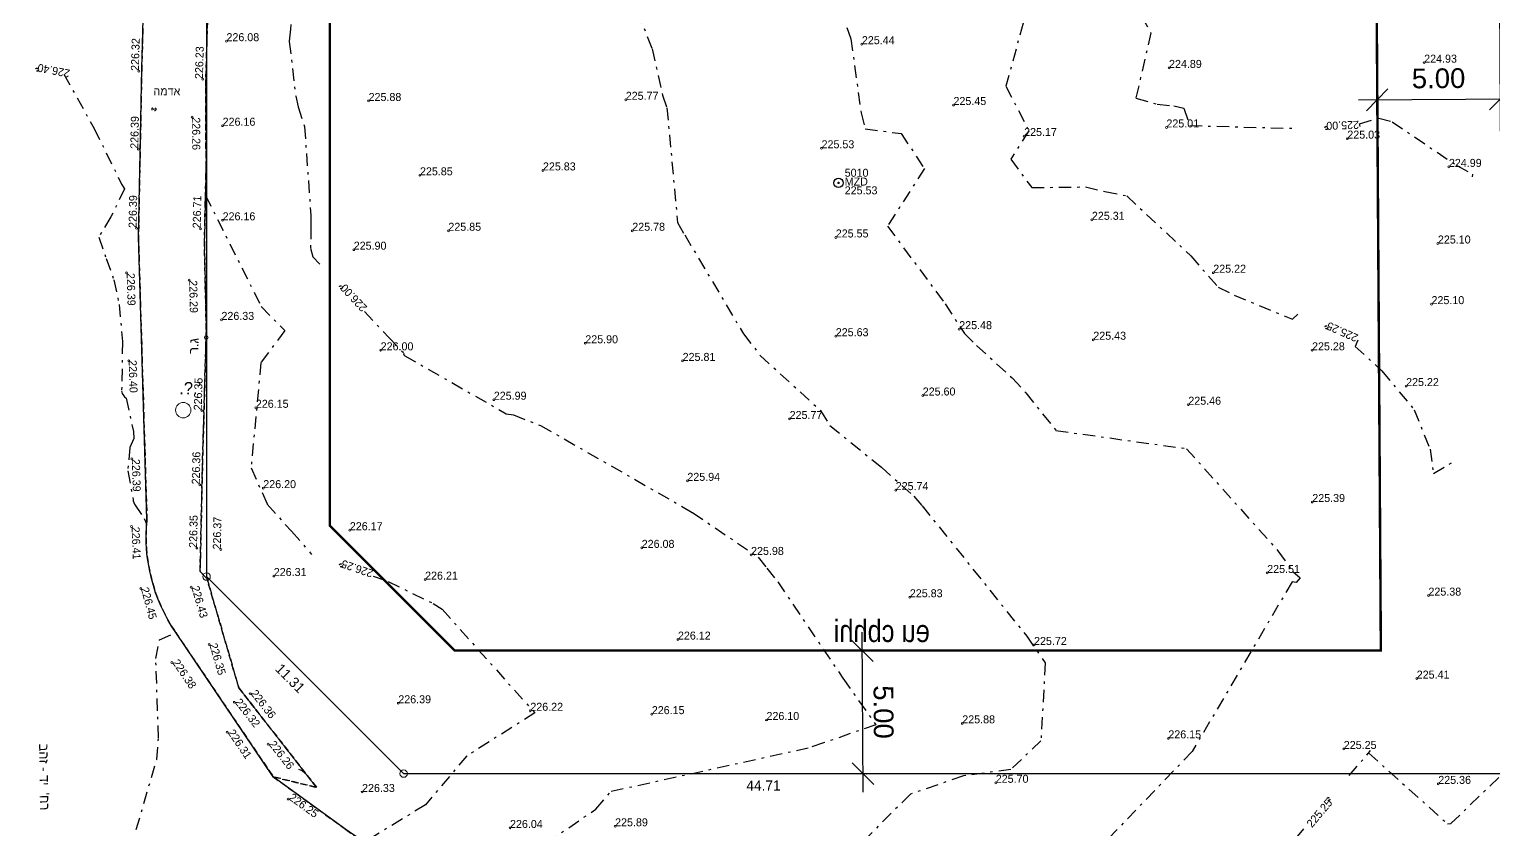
# Model space of a CAD drawing. Extents: x 231979 to 232154, y 632653 to 632930.
# Drawn here: x 232023.3 to 232082.7, y 632684.4 to 632716.9 of the extents above; entities that cross this region are included whole.
import ezdxf
from ezdxf.enums import TextEntityAlignment as Align

# ---------------------------------------------------------------- set-up
doc = ezdxf.new("R2010")
doc.units = 0
doc.header["$MEASUREMENT"] = 0
doc.header["$PDMODE"] = 32
doc.header["$PDSIZE"] = 0.15
doc.linetypes.add('DASHDOT', pattern=[1, 0.5, -0.25, 0, -0.25])
doc.linetypes.add('DASHED2', pattern=[0.375, 0.25, -0.125])
for name, color, linetype in [('1004', 7, 'Continuous'), ('1506', 252, 'DASHDOT'), ('1802', 15, 'Continuous'), ('1803', 10, 'DASHDOT'), ('2421', 7, 'Continuous')]:
    doc.layers.add(name, color=color, linetype=linetype)
for name, color, linetype, lineweight in [('1502', 7, 'Continuous', 20), ('1609', 8, 'Continuous', 20), ('1610', 8, 'Continuous', 20), ('2401', 7, 'Continuous', 30), ('2402', 7, 'Continuous', 20), ('2603', 8, 'Continuous', 20), ('2810', 3, 'DASHED2', 25), ('4402', 1, 'Continuous', 20)]:
    doc.layers.add(name, color=color, linetype=linetype, lineweight=lineweight)
doc.styles.add('hebtext', font='hebtxt.shx')
doc.styles.add('HEBTXT', font='hebtxt.shx')
doc.styles.add('MAVAT_HEBTXT', font='hebtxt.shx')
doc.styles.get("Standard").update_dxf_attribs({"font": 'arial.ttf'})
doc.styles.add('WinHeb_7bitBackward', font='techno_m')
doc.dimstyles.new('KB', dxfattribs={"dimtxt": 0.8, "dimasz": 0.88, "dimexe": 0.7800000000000002, "dimexo": 0.9125, "dimgap": 0.4400000000000002, "dimtad": 1, "dimzin": 0, "dimdsep": 46, "dimtxsty": 'Standard', "dimblk": 'OBLIQUE', "dimcen": 0.29, "dimdle": 0.75, "dimadec": 0, "dimazin": 0, "dimtfac": 1, "dimtofl": 0, "dimtmove": 0, "dimatfit": 3, "dimldrblk": 'OBLIQUE', "dimfxl": 1, "dimtolj": 1, "dimtzin": 0, "dimarcsym": 0})

# ---------------------------------------------------------------- blocks, each defined once
blk = doc.blocks.new('4402')
at = {"layer": '4402'}
blk.add_circle((0, 0), 1.25, dxfattribs=at)
at = {"style": 'hebtext'}
for tag, p in [('NUMBER', (1.926328270313546, -0.5935718600585302)), ('NAME', (1.926328270313546, -3.016633827444001))]:
    blk.add_attdef(tag, p, '', height=1.3, dxfattribs=at)
blk = doc.blocks.new('2402')
at = {"style": 'HEBTXT'}
blk.add_attdef('STREET-NAME', text='', height=3, dxfattribs=at).set_placement((0, 1), align=Align.CENTER)
at = {"layer": '2421', "style": 'HEBTXT'}
blk.add_attdef('STREET-CODE', text='', height=2, dxfattribs=at).set_placement((0, -3), align=Align.CENTER)
blk = doc.blocks.new('2810')
blk.add_point((0, 0))
at = {"style": 'hebtext'}
blk.add_attdef('TYPE', (-0.0709804351208732, 2.274295887444167), '', height=1.3, dxfattribs=at)
blk = doc.blocks.new('2603')
at = {"color": 2}
blk.add_circle((0, 0), 0.075, dxfattribs=at)
at = {"style": 'hebtext'}
blk.add_attdef('TYPE', (-0.6792384156863635, 0.3055097091884917), '', height=0.39, dxfattribs=at)
blk = doc.blocks.new('1502')
blk.add_circle((0, 0), 0.15)
at = {"style": 'hebtext'}
for tag, p in [('METER', (-10.33333333333333, -0.003690037414142866)), ('CENTIMETER', (1, -0.003690039682753943))]:
    blk.add_attdef(tag, p, '', height=1.3, dxfattribs=at)
at = {"style": 'hebtext', "flags": 1}
blk.add_attdef('HEIGHT', (1, -0.003690037414142866), '', height=1.3, dxfattribs=at)
blk = doc.blocks.new('1506')
at = {"color": 2}
blk.add_circle((0, 0), 0.25, dxfattribs=at)
at = {"color": 2, "style": 'hebtext'}
blk.add_attdef('HEIGHT', (-5.333333333333333, -1), '', height=1.3, dxfattribs=at)
blk = doc.blocks.new('1004')
at = {"const_width": 0.1995}
blk.add_lwpolyline([(-0.10025, 0, 1), (0.10025, 0, 1)], format="xyb", close=True, dxfattribs=at)
blk.add_circle((0, 0), 0.75)
at = {"style": 'hebtext'}
for tag, p in [('5', (1, 1)), ('NAME', (1, -0.4300000000000002)), ('HEIGHT', (1, -1.86))]:
    blk.add_attdef(tag, p, '', height=1.3, dxfattribs=at)
blk = doc.blocks.new('_Oblique')
at = {"color": 0, "linetype": 'ByBlock', "lineweight": -2}
blk.add_line((-0.5, -0.5), (0.5, 0.5), dxfattribs=at)
blk = doc.blocks.new('*D34')
at = {"layer": '1803', "color": 0, "linetype": 'Continuous', "lineweight": -2, "transparency": 16777216}
for p, q in [((232078.0082142124, 632714.6682716246), (232078.0068716199, 632714.8480391329)), ((232083.0080772894, 632714.70561307), (232083.0067346969, 632714.8853805785)), ((232077.2627177985, 632714.0624596715), (232083.7625390435, 632714.1110035451))]:
    blk.add_line(p, q, dxfattribs=at)
at = {"layer": '1803', "color": 0, "linetype": 'Continuous', "lineweight": -2, "transparency": 16777216, "xscale": 0.88, "yscale": 0.88, "zscale": 0.88}
for p, rotation in [((232078.0126968825, 632714.0680608855), 180.427905208788), ((232083.0125599595, 632714.1054023311), 0.4279052087879546)]:
    blk.add_blockref('_Oblique', p, dxfattribs=dict(at, rotation=rotation))
at = {"layer": '1803', "color": 0, "linetype": 'Continuous', "transparency": 16777216, "insert": (232080.5062918917, 632714.9351663367), "char_height": 0.8, "attachment_point": 5, "rotation": 0.4279052087879546}
blk.add_mtext('\\A1;5.00', dxfattribs=at)
blk = doc.blocks.new('*D35')
at = {"layer": '1803', "color": 0, "linetype": 'Continuous', "lineweight": -2, "transparency": 16777216}
for p, q in [((232057.1427657887, 632685.9540154052), (232057.0990763404, 632692.4538685752)), ((232057.2552598407, 632691.7049014368), (232057.884099811, 632691.709128251)), ((232057.2888671086, 632686.705014383), (232057.9177070789, 632686.7092411971))]:
    blk.add_line(p, q, dxfattribs=at)
at = {"layer": '1803', "color": 0, "linetype": 'Continuous', "lineweight": -2, "transparency": 16777216, "xscale": 0.88, "yscale": 0.88, "zscale": 0.88}
for p, rotation in [((232057.1041174306, 632691.7038855171), 90.38511382203833), ((232057.1377246985, 632686.7039984632), 270.3851138220383)]:
    blk.add_blockref('_Oblique', p, dxfattribs=dict(at, rotation=rotation))
at = {"layer": '1803', "color": 0, "linetype": 'Continuous', "transparency": 16777216, "insert": (232057.9693602888, 632689.2096448638), "char_height": 0.8, "attachment_point": 5, "rotation": 270.38511382203836}
blk.add_mtext('\\A1;5.00', dxfattribs=at)
blk = doc.blocks.new('1610')
blk.add_circle((0, 0), 0.15)
at = {"style": 'hebtext'}
for tag, p in [('NUMBER', (-2.144338194362381, 1.235607804380267)), ('NAME', (-2.187068306901394, -2.12820055368782))]:
    blk.add_attdef(tag, p, '', height=1.3, dxfattribs=at)
at = {"style": 'hebtext', "flags": 1}
blk.add_attdef('HEIGHT', (-2.098538690505918, -4.164189898902717), '', height=1.3, dxfattribs=at)
blk = doc.blocks.new('1609')
for points in [[(0, 0, 0, 0, 0), (-5.34193266591712, 0, 0.3, 0, 0), (-5.989351696134506, 0, 0, 0, 0)], [(0, 0, 0, 0, 0), (5.34193266591712, 0, 0.3, 0, 0), (5.989351696134506, 0, 0, 0, 0)], [(0, 0, 0, 0, 0), (5.34193266591712, 0, 0.3, 0, 0), (5.989351696134506, 0, 0, 0, 0)], [(0, 0, 0, 0, 0), (5.34193266591712, 0, 0.3, 0, 0), (5.989351696134506, 0, 0, 0, 0)]]:
    blk.add_lwpolyline(points, format="xyseb")
at = {"style": 'hebtext'}
blk.add_attdef('LENGTH', text='', height=1.3, dxfattribs=at).set_placement((-0.001331343670488039, 1), align=Align.CENTER)

msp = doc.modelspace()

# ---------------------------------------------------------------- linework, layer by layer
at = {"layer": '1506'}
for points, elevation in [([(232030.6302532284, 632729.2298147768), (232032.655939445, 632726.129832192), (232033.461404728, 632722.545763634), (232033.626329704, 632721.845186268), (232034.033424493, 632721.065568664), (232034.019275946, 632720.540124752), (232033.969754414, 632719.232249873), (232033.977, 632718.216), (232033.90088683, 632716.93996808), (232033.847580194, 632716.43061566), (232034.109908435, 632714.212235183), (232034.211537636, 632713.784977991), (232034.462957944, 632712.979439836), (232034.722736391, 632709.387281755), (232034.71867984, 632708.90985943), (232034.714248266, 632708.04880675), (232034.80771522, 632707.697726121), (232035.087582962, 632707.3991873789)], 226), ([(232055.730665833, 632719.0642936471), (232056.649926153, 632716.545416944), (232057.0627425, 632713.532461169), (232057.232933184, 632712.886472708), (232058.689787908, 632712.698673556), (232059.631525839, 632711.2726373529), (232058.130330763, 632708.940963217), (232060.475557039, 632705.7846611979), (232061.253967946, 632704.575884261), (232061.750104542, 632704.090549387), (232063.205076937, 632702.766781289), (232063.745289433, 632702.17339236), (232064.97463461, 632700.639129815), (232070.275000574, 632699.9018998389), (232073.986590674, 632695.753318653), (232074.589479854, 632694.9182943021), (232074.890877946, 632694.6611544279), (232074.721465172, 632694.472744726), (232074.558582938, 632694.498302007), (232070.5064077, 632687.60903689), (232065.4585100632, 632682.3586300157)], 225.5), ([(232067.37139855, 632719.3807678879), (232068.824113179, 632716.784428079), (232068.217763992, 632714.137328669), (232069.084410107, 632713.885921922), (232069.752664647, 632713.822488313), (232070.168368136, 632713.72512993), (232070.404229061, 632713.020325662), (232074.6744536, 632712.907265812)], 225), ([(232047.561635767, 632718.673455505), (232048.583913204, 632716.13195213), (232049.003715739, 632714.250444861), (232049.17939312, 632713.740459842), (232049.610202798, 632709.086198046), (232049.89994997, 632708.5788383629), (232052.283648601, 632704.570853314), (232052.967339747, 632703.6883100789), (232055.419579179, 632701.44683825), (232055.796694917, 632700.844954924), (232057.889173957, 632699.145129196), (232059.207928193, 632697.967816529), (232059.53742965, 632697.582133794), (232063.784800432, 632692.2951964621), (232064.533664895, 632691.20232339), (232064.364785944, 632688.045691236), (232063.143399425, 632686.8777830671), (232061.213583045, 632686.616968396), (232059.067085485, 632685.87104252), (232055.6077007371, 632682.4404445231)], 225.75), ([(232063.929763793, 632718.241727142), (232062.942387426, 632714.614401934), (232063.878028439, 632712.80114985), (232063.13704642, 632711.650247721), (232063.989783022, 632710.502599715), (232066.174866474, 632710.529956069), (232066.963708305, 632710.3426522621), (232067.849267787, 632710.164112648), (232070.447582186, 632707.730301708), (232071.554729226, 632706.465702865), (232072.20594615, 632706.131123593), (232074.582346247, 632705.162783535), (232074.794907512, 632705.365752168)], 225.25), ([(232024.693787109, 632715.105065349), (232025.926511864, 632712.899814915), (232027.041512739, 632710.639349257), (232027.159151313, 632710.455403626), (232026.60748112, 632709.317322917), (232026.117795021, 632708.4951501089), (232026.410408291, 632707.625253265), (232026.728648829, 632706.754411371), (232026.93682476, 632705.749817785), (232027.076489366, 632704.246894211), (232027.039465556, 632702.255027252), (232027.062962937, 632702.14090948), (232027.162, 632702.0002), (232027.220362441, 632701.958983568), (232027.516222814, 632700.602432313), (232027.53923703, 632700.313660224), (232027.371, 632699.95), (232027.289299169, 632698.998980609), (232027.5097566, 632697.834768174), (232027.510499845, 632697.777187184), (232027.568368889, 632697.65024), (232027.955387464, 632697.0682458279), (232028.047554805, 632696.849051429), (232028.0507482069, 632696.8417391307)], 226.4), ([(232077.323354136, 632712.983597017), (232077.301291194, 632713.087445597), (232078.077154061, 632713.324721903), (232078.625854251, 632713.174832762), (232081.247929134, 632711.394145669), (232081.888228258, 632711.053357644), (232081.876678404, 632710.94086385)], 225), ([(232030.443548064, 632710.1920076568), (232032.70870067, 632705.673976708), (232033.660236264, 632704.695854649), (232032.696124431, 632703.399393694), (232032.293352884, 632699.1207057671), (232032.949227298, 632697.64649059), (232033.941270377, 632696.546068512), (232034.75198665, 632695.609899912)], 226.25), ([(232036.899984527, 632705.465873884), (232037.884666667, 632704.4155), (232038.513197636, 632703.769407506), (232038.484862664, 632703.731304889), (232038.536753138, 632703.675593228), (232042.651041251, 632701.31926679), (232042.945681971, 632701.2732885861), (232044.046487053, 632700.844512947), (232050.222311664, 632697.3061172661), (232052.880925225, 632695.499739051), (232053.23987681, 632695.052683003), (232053.674822864, 632694.4968200029), (232056.324707571, 632690.577112056), (232057.662964419, 632688.691659176), (232055.534438227, 632687.9519785), (232054.908604093, 632687.750984343)], 226), ([(232077.223457335, 632704.305258764), (232077.118210706, 632704.05542823), (232078.209209364, 632703.061306681), (232079.513988042, 632701.485020346), (232080.161365997, 632699.8781078979), (232080.298261294, 632698.894316074), (232081.132065411, 632699.388311956)], 225.25), ([(232037.249999871, 632694.725348923), (232037.863234822, 632694.508201321), (232039.694762262, 632693.610711717), (232040.054124721, 632693.379097034), (232043.814680662, 632689.171354203), (232041.059989224, 632687.428318965), (232039.373410418, 632685.44590292), (232036.9156056863, 632683.9325816131)], 226.25), ([(232027.633585451, 632684.437807229), (232028.4636478, 632687.2877320279), (232028.534161844, 632688.163860759), (232028.429979877, 632691.382239871), (232028.583207199, 632692.142455086), (232029.243789194, 632692.4204763529)], 226.4), ([(232027.633585451, 632684.437807229), (232028.4636478, 632687.2877320279), (232028.534161844, 632688.163860759), (232028.429979877, 632691.382239871), (232028.583207199, 632692.142455086), (232029.243789194, 632692.4204763529)], 226.4), ([(232027.633585451, 632684.437807229), (232028.4636478, 632687.2877320279), (232028.534161844, 632688.163860759), (232028.429979877, 632691.382239871), (232028.583207199, 632692.142455086), (232029.2437891941, 632692.4204763529)], 226.4), ([(232042.4679523493, 632682.6470937668), (232046.293589586, 632685.263624232), (232046.920086299, 632685.993661596), (232054.908604093, 632687.750984343)], 226), ([(232076.878377181, 632686.625277514), (232077.653512195, 632687.533634146), (232077.66906985, 632687.543612702), (232080.868507512, 632684.6714765261), (232081.004369315, 632684.676191989), (232083.2415648082, 632686.8364255623)], 225.25), ([(232077.649998173, 632687.55099033), (232077.666329316, 632687.548427867), (232077.682469483, 632687.575868411), (232077.745467827, 632687.641394094)], 225.25), ([(232034.225763488, 632686.890557493), (232034.36176448, 632686.830799952), (232034.510462698, 632686.701532027)], 226.25), ([(232073.27751007, 632682.4055332621), (232075.158205887, 632684.6094622379)], 225.25)]:
    msp.add_lwpolyline(points, dxfattribs=dict(at, elevation=elevation))
at = {"layer": '1802'}
msp.add_lwpolyline([(232030.4900000003, 632888.3979708814), (232030.4900000003, 632694.7073929721), (232038.490000002, 632686.7073929702), (232083.1960910926, 632686.7073929702), (232081.7936050139, 632903.6423282354), (232045.3891781966, 632903.397632043, 0.4122462465661554), (232030.4900000003, 632888.3979708818)], format="xyb", dxfattribs=at)
at = {"layer": '1803', "ltscale": 5, "const_width": 0.1}
msp.add_lwpolyline([(232035.4900000003, 632888.3979708793), (232035.4900000002, 632696.7784607839), (232040.5610678139, 632691.7073929703), (232078.1636615631, 632691.7073929703), (232076.8260421607, 632898.6088252894), (232045.4227854644, 632898.397744989, 0.4122462465638451)], format="xyb", close=True, dxfattribs=at)
at = {"layer": '2401'}
msp.add_lwpolyline([(232041.660000106, 632682.619708707, -0.1561702868998792), (232036.1439369093, 632684.4379376598), (232033.1976584819, 632686.578210693), (232029.2358073099, 632692.4322446062, -0.1749624163835118), (232028.0671571933, 632697.0369270532), (232027.7230474364, 632708.5016543892), (232027.8586647566, 632715.335358065), (232028.1230968635, 632724.8536536573)], format="xyb", dxfattribs=at)
at = {"layer": '2603'}
msp.add_lwpolyline([(232034.9563842714, 632686.1464296868), (232031.7962513712, 632690.1939297642), (232030.5107933547, 632694.611403283), (232030.22464411, 632694.9206448919), (232030.3017214034, 632698.3192637728), (232030.3284019576, 632699.4957066833), (232030.4787554648, 632704.7419742985), (232030.3988466508, 632708.1966572577), (232030.4688504094, 632711.3214360488), (232030.4530444687, 632714.625088299), (232030.5226131876, 632717.2305097292)], dxfattribs=at)
at = {"layer": '2810'}
for points in [[(232028.1230968635, 632724.8536536573), (232027.8586647566, 632715.335358065), (232027.7230474364, 632708.5016543892), (232028.0671571933, 632697.0369270532, 0.1749624163835131), (232029.2358073099, 632692.4322446062), (232033.1976584819, 632686.578210693), (232034.9563842714, 632686.1464296868), (232031.7962513712, 632690.1939297642), (232030.5107933547, 632694.611403283), (232030.22464411, 632694.9206448919), (232030.3017214034, 632698.3192637728), (232030.3284019576, 632699.4957066833), (232030.4035787112, 632702.1188404909), (232030.4035787112, 632702.1188404909), (232030.4787554648, 632704.7419742985), (232030.3988466508, 632708.1966572577), (232030.4688504094, 632711.3214360488), (232030.4530444687, 632714.625088299), (232030.5226131876, 632717.2305097292)], [(232030.5226131876, 632717.2305097292), (232030.4530444687, 632714.625088299), (232030.4688504094, 632711.3214360488), (232030.3988466508, 632708.1966572577), (232030.4787554648, 632704.7419742985), (232030.3284019576, 632699.4957066833), (232030.3017214034, 632698.3192637728), (232030.22464411, 632694.9206448919), (232030.5107933547, 632694.611403283), (232031.7962513712, 632690.1939297642), (232034.9563842714, 632686.1464296868), (232033.1976584819, 632686.578210693), (232036.1439369093, 632684.4379376598, 0.1561702869019398), (232041.660000106, 632682.619708707), (232052.9733033532, 632682.4743033726), (232082.3800516614, 632682.201854756), (232083.2570831528, 632683.9133075547)]]:
    msp.add_lwpolyline(points, format="xyb", dxfattribs=at)

# ---------------------------------------------------------------- block references
at = {"layer": '1004', "xscale": 0.25, "yscale": 0.25, "zscale": 0.25}
msp.add_blockref('1004', (232056.1458042938, 632710.6926444194, 225.53), dxfattribs=at).add_auto_attribs({'5': '5010', 'NAME': 'MZD', 'HEIGHT': '225.53'})
at = {"layer": '1502'}
ref = msp.add_blockref('1502', (232027.7390657784, 632715.2326065872, 226.3209079916), dxfattribs=dict(at, xscale=0.25, yscale=0.25, zscale=0.25))
ref.add_attrib('HEIGHT', '226.32', (232027.7391715717, 632715.2364146418, 226.3209079916), dxfattribs={"layer": '0', "height": 0.325, "rotation": 88.40864900164728, "style": 'hebtext'})
ref = msp.add_blockref('1502', (232031.2963739345, 632716.4468264901, 226.0815279196), dxfattribs=dict(at, xscale=0.25, yscale=0.25, zscale=0.25))
ref.add_attrib('HEIGHT', '226.08', (232031.2963739345, 632716.4468264901, 226.0815279196), dxfattribs={"layer": '0', "height": 0.325, "style": 'hebtext'})
ref = msp.add_blockref('1502', (232057.0942667555, 632716.3250985526, 225.4438175908), dxfattribs=dict(at, xscale=0.25, yscale=0.25, zscale=0.25))
ref.add_attrib('HEIGHT', '225.44', (232057.0942667555, 632716.3250985526, 225.4438175908), dxfattribs={"layer": '0', "height": 0.325, "style": 'hebtext'})
ref = msp.add_blockref('1502', (232030.3393289512, 632714.9031125789, 226.2282717474), dxfattribs=dict(at, xscale=0.25, yscale=0.25, zscale=0.25))
ref.add_attrib('HEIGHT', '226.23', (232030.339430635, 632714.9069207454, 226.2282717474), dxfattribs={"layer": '0', "height": 0.325, "rotation": 88.47047900264435, "style": 'hebtext'})
ref = msp.add_blockref('1502', (232079.9231618955, 632715.5751351211, 224.9278109009), dxfattribs=dict(at, xscale=0.25, yscale=0.25, zscale=0.25))
ref.add_attrib('HEIGHT', '224.93', (232079.9231618955, 632715.5751351211, 224.9278109009), dxfattribs={"layer": '0', "height": 0.325, "style": 'hebtext'})
ref = msp.add_blockref('1502', (232069.563302578, 632715.361181668, 224.8861726689), dxfattribs=dict(at, xscale=0.25, yscale=0.25, zscale=0.25))
ref.add_attrib('HEIGHT', '224.89', (232069.563302578, 632715.361181668, 224.8861726689), dxfattribs={"layer": '0', "height": 0.325, "style": 'hebtext'})
ref = msp.add_blockref('1502', (232037.0666259982, 632714.0194528848, 225.8788304655), dxfattribs=dict(at, xscale=0.25, yscale=0.25, zscale=0.25))
ref.add_attrib('HEIGHT', '225.88', (232037.0666259982, 632714.0194528848, 225.8788304655), dxfattribs={"layer": '0', "height": 0.325, "style": 'hebtext'})
ref = msp.add_blockref('1502', (232047.5074288856, 632714.067845849, 225.7728881691), dxfattribs=dict(at, xscale=0.25, yscale=0.25, zscale=0.25))
ref.add_attrib('HEIGHT', '225.77', (232047.5074288856, 632714.067845849, 225.7728881691), dxfattribs={"layer": '0', "height": 0.325, "style": 'hebtext'})
ref = msp.add_blockref('1502', (232060.8129805386, 632713.8547185198, 225.4544845298), dxfattribs=dict(at, xscale=0.25, yscale=0.25, zscale=0.25))
ref.add_attrib('HEIGHT', '225.45', (232060.8129805386, 632713.8547185198, 225.4544845298), dxfattribs={"layer": '0', "height": 0.325, "style": 'hebtext'})
ref = msp.add_blockref('1502', (232027.715398342, 632712.0619885627, 226.3855277976), dxfattribs=dict(at, xscale=0.25, yscale=0.25, zscale=0.25))
ref.add_attrib('HEIGHT', '226.39', (232027.7156251015, 632712.0734148843, 226.3855277976), dxfattribs={"layer": '0', "height": 0.325, "rotation": 88.8630940018153, "style": 'hebtext'})
ref = msp.add_blockref('1502', (232029.9037009782, 632713.3666556119, 226.2643275622), dxfattribs=dict(at, xscale=0.25, yscale=0.25, zscale=0.25))
ref.add_attrib('HEIGHT', '226.26', (232029.9037556562, 632713.3552271713, 226.2643275622), dxfattribs={"layer": '0', "height": 0.325, "rotation": 270.2741230008314, "style": 'hebtext'})
ref = msp.add_blockref('1502', (232031.1400806275, 632713.0142971589, 226.1619725333), dxfattribs=dict(at, xscale=0.25, yscale=0.25, zscale=0.25))
ref.add_attrib('HEIGHT', '226.16', (232031.1400806275, 632713.0142971589, 226.1619725333), dxfattribs={"layer": '0', "height": 0.325, "style": 'hebtext'})
ref = msp.add_blockref('1502', (232063.6819037104, 632712.5965724558, 225.1745740664), dxfattribs=dict(at, xscale=0.25, yscale=0.25, zscale=0.25))
ref.add_attrib('HEIGHT', '225.17', (232063.6819037104, 632712.5965724558, 225.1745740664), dxfattribs={"layer": '0', "height": 0.325, "style": 'hebtext'})
ref = msp.add_blockref('1502', (232069.4573946171, 632712.944217775, 225.0084973129), dxfattribs=dict(at, xscale=0.25, yscale=0.25, zscale=0.25))
ref.add_attrib('HEIGHT', '225.01', (232069.4573946171, 632712.944217775, 225.0084973129), dxfattribs={"layer": '0', "height": 0.325, "style": 'hebtext'})
ref = msp.add_blockref('1502', (232055.4569002789, 632712.0980808255, 225.5332181246), dxfattribs=dict(at, xscale=0.25, yscale=0.25, zscale=0.25))
ref.add_attrib('HEIGHT', '225.53', (232055.4569002789, 632712.0980808255, 225.5332181246), dxfattribs={"layer": '0', "height": 0.325, "style": 'hebtext'})
ref = msp.add_blockref('1502', (232076.8023724448, 632712.488883561, 225.0261554411), dxfattribs=dict(at, xscale=0.25, yscale=0.25, zscale=0.25))
ref.add_attrib('HEIGHT', '225.03', (232076.8023724448, 632712.488883561, 225.0261554411), dxfattribs={"layer": '0', "height": 0.325, "style": 'hebtext'})
ref = msp.add_blockref('1502', (232080.9261305662, 632711.3421790348, 224.9945151371), dxfattribs=dict(at, xscale=0.25, yscale=0.25, zscale=0.25))
ref.add_attrib('HEIGHT', '224.99', (232080.9261305662, 632711.3421790348, 224.9945151371), dxfattribs={"layer": '0', "height": 0.325, "style": 'hebtext'})
ref = msp.add_blockref('1502', (232039.1526869564, 632711.0001536058, 225.8535923065), dxfattribs=dict(at, xscale=0.25, yscale=0.25, zscale=0.25))
ref.add_attrib('HEIGHT', '225.85', (232039.1526869564, 632711.0001536058, 225.8535923065), dxfattribs={"layer": '0', "height": 0.325, "style": 'hebtext'})
ref = msp.add_blockref('1502', (232044.1451512286, 632711.1997826798, 225.8314357502), dxfattribs=dict(at, xscale=0.25, yscale=0.25, zscale=0.25))
ref.add_attrib('HEIGHT', '225.83', (232044.1451512286, 632711.1997826798, 225.8314357502), dxfattribs={"layer": '0', "height": 0.325, "style": 'hebtext'})
ref = msp.add_blockref('1502', (232027.6453103512, 632708.8488328632, 226.3904109293), dxfattribs=dict(at, xscale=0.25, yscale=0.25, zscale=0.25))
ref.add_attrib('HEIGHT', '226.39', (232027.6455371107, 632708.8602591847, 226.3904109293), dxfattribs={"layer": '0', "height": 0.325, "rotation": 88.8630940018153, "style": 'hebtext'})
ref = msp.add_blockref('1502', (232030.2480455435, 632708.8271400773, 226.7064198494), dxfattribs=dict(at, xscale=0.25, yscale=0.25, zscale=0.25))
ref.add_attrib('HEIGHT', '226.71', (232030.2484721564, 632708.8461829183, 226.7064198494), dxfattribs={"layer": '0', "height": 0.325, "rotation": 88.71662900247618, "style": 'hebtext'})
ref = msp.add_blockref('1502', (232031.1400805144, 632709.1739426362, 226.159834924), dxfattribs=dict(at, xscale=0.25, yscale=0.25, zscale=0.25))
ref.add_attrib('HEIGHT', '226.16', (232031.1400805144, 632709.1739426362, 226.159834924), dxfattribs={"layer": '0', "height": 0.325, "style": 'hebtext'})
ref = msp.add_blockref('1502', (232066.4320463544, 632709.1945147511, 225.3071754194), dxfattribs=dict(at, xscale=0.25, yscale=0.25, zscale=0.25))
ref.add_attrib('HEIGHT', '225.31', (232066.4320463544, 632709.1945147511, 225.3071754194), dxfattribs={"layer": '0', "height": 0.325, "style": 'hebtext'})
ref = msp.add_blockref('1502', (232040.3055105874, 632708.7494036527, 225.8484178585), dxfattribs=dict(at, xscale=0.25, yscale=0.25, zscale=0.25))
ref.add_attrib('HEIGHT', '225.85', (232040.3055105874, 632708.7494036527, 225.8484178585), dxfattribs={"layer": '0', "height": 0.325, "style": 'hebtext'})
ref = msp.add_blockref('1502', (232047.7714127213, 632708.7494034269, 225.7814348659), dxfattribs=dict(at, xscale=0.25, yscale=0.25, zscale=0.25))
ref.add_attrib('HEIGHT', '225.78', (232047.7714127213, 632708.7494034269, 225.7814348659), dxfattribs={"layer": '0', "height": 0.325, "style": 'hebtext'})
ref = msp.add_blockref('1502', (232056.0335254747, 632708.4783475087, 225.5545198613), dxfattribs=dict(at, xscale=0.25, yscale=0.25, zscale=0.25))
ref.add_attrib('HEIGHT', '225.55', (232056.0335254747, 632708.4783475087, 225.5545198613), dxfattribs={"layer": '0', "height": 0.325, "style": 'hebtext'})
ref = msp.add_blockref('1502', (232036.4627667237, 632707.9808549848, 225.8979492672), dxfattribs=dict(at, xscale=0.25, yscale=0.25, zscale=0.25))
ref.add_attrib('HEIGHT', '225.90', (232036.4627667237, 632707.9808549848, 225.8979492672), dxfattribs={"layer": '0', "height": 0.325, "style": 'hebtext'})
ref = msp.add_blockref('1502', (232080.4795770865, 632708.232248859, 225.0954161794), dxfattribs=dict(at, xscale=0.25, yscale=0.25, zscale=0.25))
ref.add_attrib('HEIGHT', '225.10', (232080.4795770865, 632708.232248859, 225.0954161794), dxfattribs={"layer": '0', "height": 0.325, "style": 'hebtext'})
ref = msp.add_blockref('1502', (232027.2434690092, 632707.0428295898, 226.385040318), dxfattribs=dict(at, xscale=0.25, yscale=0.25, zscale=0.25))
ref.add_attrib('HEIGHT', '226.39', (232027.2438118794, 632707.0314061628, 226.385040318), dxfattribs={"layer": '0', "height": 0.325, "rotation": 271.719196999212, "style": 'hebtext'})
ref = msp.add_blockref('1502', (232071.3595019859, 632707.0460131451, 225.2153795298), dxfattribs=dict(at, xscale=0.25, yscale=0.25, zscale=0.25))
ref.add_attrib('HEIGHT', '225.22', (232071.3595019859, 632707.0460131451, 225.2153795298), dxfattribs={"layer": '0', "height": 0.325, "style": 'hebtext'})
ref = msp.add_blockref('1502', (232029.7818470547, 632706.7477710549, 226.2924643349), dxfattribs=dict(at, xscale=0.25, yscale=0.25, zscale=0.25))
ref.add_attrib('HEIGHT', '226.29', (232029.7821113335, 632706.7363455396, 226.2924643349), dxfattribs={"layer": '0', "height": 0.325, "rotation": 271.3250480003214, "style": 'hebtext'})
ref = msp.add_blockref('1502', (232080.2204176373, 632705.7702210909, 225.0986485557), dxfattribs=dict(at, xscale=0.25, yscale=0.25, zscale=0.25))
ref.add_attrib('HEIGHT', '225.10', (232080.2204176373, 632705.7702210909, 225.0986485557), dxfattribs={"layer": '0', "height": 0.325, "style": 'hebtext'})
ref = msp.add_blockref('1502', (232031.0924613187, 632705.1296757911, 226.3305659283), dxfattribs=dict(at, xscale=0.25, yscale=0.25, zscale=0.25))
ref.add_attrib('HEIGHT', '226.33', (232031.0924613187, 632705.1296757911, 226.3305659283), dxfattribs={"layer": '0', "height": 0.325, "style": 'hebtext'})
ref = msp.add_blockref('1502', (232056.033525789, 632704.4678111095, 225.6342783349), dxfattribs=dict(at, xscale=0.25, yscale=0.25, zscale=0.25))
ref.add_attrib('HEIGHT', '225.63', (232056.033525789, 632704.4678111095, 225.6342783349), dxfattribs={"layer": '0', "height": 0.325, "style": 'hebtext'})
ref = msp.add_blockref('1502', (232061.0466965725, 632704.7542779925, 225.4752188164), dxfattribs=dict(at, xscale=0.25, yscale=0.25, zscale=0.25))
ref.add_attrib('HEIGHT', '225.48', (232061.0466965725, 632704.7542779925, 225.4752188164), dxfattribs={"layer": '0', "height": 0.325, "style": 'hebtext'})
ref = msp.add_blockref('1502', (232066.4895657487, 632704.3245780473, 225.4276120603), dxfattribs=dict(at, xscale=0.25, yscale=0.25, zscale=0.25))
ref.add_attrib('HEIGHT', '225.43', (232066.4895657487, 632704.3245780473, 225.4276120603), dxfattribs={"layer": '0', "height": 0.325, "style": 'hebtext'})
ref = msp.add_blockref('1502', (232037.5564136283, 632703.8948771725, 225.9978800679), dxfattribs=dict(at, xscale=0.25, yscale=0.25, zscale=0.25))
ref.add_attrib('HEIGHT', '226.00', (232037.5564136283, 632703.8948771725, 225.9978800679), dxfattribs={"layer": '0', "height": 0.325, "style": 'hebtext'})
ref = msp.add_blockref('1502', (232045.863952445, 632704.1813439843, 225.8983461941), dxfattribs=dict(at, xscale=0.25, yscale=0.25, zscale=0.25))
ref.add_attrib('HEIGHT', '225.90', (232045.863952445, 632704.1813439843, 225.8983461941), dxfattribs={"layer": '0', "height": 0.325, "style": 'hebtext'})
ref = msp.add_blockref('1502', (232075.3700388139, 632703.8948768461, 225.2783040196), dxfattribs=dict(at, xscale=0.25, yscale=0.25, zscale=0.25))
ref.add_attrib('HEIGHT', '225.28', (232075.3700388139, 632703.8948768461, 225.2783040196), dxfattribs={"layer": '0', "height": 0.325, "style": 'hebtext'})
ref = msp.add_blockref('1502', (232027.3272655494, 632703.4709730746, 226.3959502256), dxfattribs=dict(at, xscale=0.25, yscale=0.25, zscale=0.25))
ref.add_attrib('HEIGHT', '226.40', (232027.3265798089, 632703.4938199285, 226.3959502256), dxfattribs={"layer": '0', "height": 0.325, "rotation": 271.719196999212, "style": 'hebtext'})
ref = msp.add_blockref('1502', (232049.816969213, 632703.4651773055, 225.8140264401), dxfattribs=dict(at, xscale=0.25, yscale=0.25, zscale=0.25))
ref.add_attrib('HEIGHT', '225.81', (232049.816969213, 632703.4651773055, 225.8140264401), dxfattribs={"layer": '0', "height": 0.325, "style": 'hebtext'})
ref = msp.add_blockref('1502', (232030.2901519409, 632701.4479261765, 226.3491518047), dxfattribs=dict(at, xscale=0.25, yscale=0.25, zscale=0.25))
ref.add_attrib('HEIGHT', '226.35', (232030.2902610737, 632701.4517341368, 226.3491518047), dxfattribs={"layer": '0', "height": 0.325, "rotation": 88.35840200064581, "style": 'hebtext'})
ref = msp.add_blockref('1502', (232079.1888715661, 632702.4443261186, 225.2202323895), dxfattribs=dict(at, xscale=0.25, yscale=0.25, zscale=0.25))
ref.add_attrib('HEIGHT', '225.22', (232079.1888715661, 632702.4443261186, 225.2202323895), dxfattribs={"layer": '0', "height": 0.325, "style": 'hebtext'})
ref = msp.add_blockref('1502', (232042.1494066274, 632701.8896099939, 225.9850471771), dxfattribs=dict(at, xscale=0.25, yscale=0.25, zscale=0.25))
ref.add_attrib('HEIGHT', '225.99', (232042.1494066274, 632701.8896099939, 225.9850471771), dxfattribs={"layer": '0', "height": 0.325, "style": 'hebtext'})
ref = msp.add_blockref('1502', (232059.563994098, 632702.0593429045, 225.6021431428), dxfattribs=dict(at, xscale=0.25, yscale=0.25, zscale=0.25))
ref.add_attrib('HEIGHT', '225.60', (232059.563994098, 632702.0593429045, 225.6021431428), dxfattribs={"layer": '0', "height": 0.325, "style": 'hebtext'})
ref = msp.add_blockref('1502', (232032.4899744189, 632701.5612043276, 226.1499183493), dxfattribs=dict(at, xscale=0.25, yscale=0.25, zscale=0.25))
ref.add_attrib('HEIGHT', '226.15', (232032.4899744189, 632701.5612043276, 226.1499183493), dxfattribs={"layer": '0', "height": 0.325, "style": 'hebtext'})
ref = msp.add_blockref('1502', (232070.3469043072, 632701.6855024584, 225.4554890674), dxfattribs=dict(at, xscale=0.25, yscale=0.25, zscale=0.25))
ref.add_attrib('HEIGHT', '225.46', (232070.3469043072, 632701.6855024584, 225.4554890674), dxfattribs={"layer": '0', "height": 0.325, "style": 'hebtext'})
ref = msp.add_blockref('1502', (232054.1603091591, 632701.1077506384, 225.7694861529), dxfattribs=dict(at, xscale=0.25, yscale=0.25, zscale=0.25))
ref.add_attrib('HEIGHT', '225.77', (232054.1603091591, 632701.1077506384, 225.7694861529), dxfattribs={"layer": '0', "height": 0.325, "style": 'hebtext'})
ref = msp.add_blockref('1502', (232027.4547266587, 632699.4918658958, 226.3920898894), dxfattribs=dict(at, xscale=0.25, yscale=0.25, zscale=0.25))
ref.add_attrib('HEIGHT', '226.39', (232027.4550695289, 632699.4804424688, 226.3920898894), dxfattribs={"layer": '0', "height": 0.325, "rotation": 271.719196999212, "style": 'hebtext'})
ref = msp.add_blockref('1502', (232030.2105896229, 632698.4347856396, 226.3559887451), dxfattribs=dict(at, xscale=0.25, yscale=0.25, zscale=0.25))
ref.add_attrib('HEIGHT', '226.36', (232030.210848745, 632698.4462112731, 226.3559887451), dxfattribs={"layer": '0', "height": 0.325, "rotation": 88.70081100313361, "style": 'hebtext'})
ref = msp.add_blockref('1502', (232032.7917337502, 632698.2986017731, 226.2014007163), dxfattribs=dict(at, xscale=0.25, yscale=0.25, zscale=0.25))
ref.add_attrib('HEIGHT', '226.20', (232032.7917337502, 632698.2986017731, 226.2014007163), dxfattribs={"layer": '0', "height": 0.325, "style": 'hebtext'})
ref = msp.add_blockref('1502', (232050.008198157, 632698.5952405166, 225.9382481663), dxfattribs=dict(at, xscale=0.25, yscale=0.25, zscale=0.25))
ref.add_attrib('HEIGHT', '225.94', (232050.008198157, 632698.5952405166, 225.9382481663), dxfattribs={"layer": '0', "height": 0.325, "style": 'hebtext'})
ref = msp.add_blockref('1502', (232058.4669362518, 632698.2189874584, 225.7390753208), dxfattribs=dict(at, xscale=0.25, yscale=0.25, zscale=0.25))
ref.add_attrib('HEIGHT', '225.74', (232058.4669362518, 632698.2189874584, 225.7390753208), dxfattribs={"layer": '0', "height": 0.325, "style": 'hebtext'})
ref = msp.add_blockref('1502', (232075.3795623961, 632697.7358400505, 225.3905333169), dxfattribs=dict(at, xscale=0.25, yscale=0.25, zscale=0.25))
ref.add_attrib('HEIGHT', '225.39', (232075.3795623961, 632697.7358400505, 225.3905333169), dxfattribs={"layer": '0', "height": 0.325, "style": 'hebtext'})
ref = msp.add_blockref('1502', (232030.0987671663, 632695.8673436226, 226.3494866156), dxfattribs=dict(at, xscale=0.25, yscale=0.25, zscale=0.25))
ref.add_attrib('HEIGHT', '226.35', (232030.0988535403, 632695.8711521671, 226.3494866156), dxfattribs={"layer": '0', "height": 0.325, "rotation": 88.70081100313361, "style": 'hebtext'})
ref = msp.add_blockref('1502', (232031.065054418, 632695.8041184631, 226.3684707384), dxfattribs=dict(at, xscale=0.25, yscale=0.25, zscale=0.25))
ref.add_attrib('HEIGHT', '226.37', (232031.065054418, 632695.8041184631, 226.3684707384), dxfattribs={"layer": '0', "height": 0.325, "rotation": 88.70081100313361, "style": 'hebtext'})
ref = msp.add_blockref('1502', (232036.3054079671, 632696.5899722258, 226.1672510108), dxfattribs=dict(at, xscale=0.25, yscale=0.25, zscale=0.25))
ref.add_attrib('HEIGHT', '226.17', (232036.3054079671, 632696.5899722258, 226.1672510108), dxfattribs={"layer": '0', "height": 0.325, "style": 'hebtext'})
ref = msp.add_blockref('1502', (232027.4438790335, 632696.7443746933, 226.4088150895), dxfattribs=dict(at, xscale=0.25, yscale=0.25, zscale=0.25))
ref.add_attrib('HEIGHT', '226.41', (232027.4446072643, 632696.7253410002, 226.4088150895), dxfattribs={"layer": '0', "height": 0.325, "rotation": 272.1910730015169, "style": 'hebtext'})
ref = msp.add_blockref('1502', (232048.1556876066, 632695.8738055862, 226.0839693477), dxfattribs=dict(at, xscale=0.25, yscale=0.25, zscale=0.25))
ref.add_attrib('HEIGHT', '226.08', (232048.1556876066, 632695.8738055862, 226.0839693477), dxfattribs={"layer": '0', "height": 0.325, "style": 'hebtext'})
ref = msp.add_blockref('1502', (232052.595923634, 632695.5873387689, 225.9838414446), dxfattribs=dict(at, xscale=0.25, yscale=0.25, zscale=0.25))
ref.add_attrib('HEIGHT', '225.98', (232052.595923634, 632695.5873387689, 225.9838414446), dxfattribs={"layer": '0', "height": 0.325, "style": 'hebtext'})
ref = msp.add_blockref('1502', (232033.2173024058, 632694.7301305815, 226.3093867861), dxfattribs=dict(at, xscale=0.25, yscale=0.25, zscale=0.25))
ref.add_attrib('HEIGHT', '226.31', (232033.2173024058, 632694.7301305815, 226.3093867861), dxfattribs={"layer": '0', "height": 0.325, "style": 'hebtext'})
ref = msp.add_blockref('1502', (232073.5497559095, 632694.8544286258, 225.5078729641), dxfattribs=dict(at, xscale=0.25, yscale=0.25, zscale=0.25))
ref.add_attrib('HEIGHT', '225.51', (232073.5497559095, 632694.8544286258, 225.5078729641), dxfattribs={"layer": '0', "height": 0.325, "style": 'hebtext'})
ref = msp.add_blockref('1502', (232039.3609289746, 632694.5847044708, 226.2116540444), dxfattribs=dict(at, xscale=0.25, yscale=0.25, zscale=0.25))
ref.add_attrib('HEIGHT', '226.21', (232039.3609289746, 632694.5847044708, 226.2116540444), dxfattribs={"layer": '0', "height": 0.325, "style": 'hebtext'})
ref = msp.add_blockref('1502', (232027.8165190817, 632694.2303104303, 226.4526972317), dxfattribs=dict(at, xscale=0.25, yscale=0.25, zscale=0.25))
ref.add_attrib('HEIGHT', '226.45', (232027.81751204, 632694.2266325905, 226.4526972317), dxfattribs={"layer": '0', "height": 0.325, "rotation": 285.1087259992116, "style": 'hebtext'})
ref = msp.add_blockref('1502', (232029.8666797144, 632694.2785141916, 226.4346000514), dxfattribs=dict(at, xscale=0.25, yscale=0.25, zscale=0.25))
ref.add_attrib('HEIGHT', '226.43', (232029.8677441131, 632694.2748563881, 226.4346000514), dxfattribs={"layer": '0', "height": 0.325, "rotation": 286.2246759987046, "style": 'hebtext'})
ref = msp.add_blockref('1502', (232059.0414280119, 632693.8685370754, 225.8338616667), dxfattribs=dict(at, xscale=0.25, yscale=0.25, zscale=0.25))
ref.add_attrib('HEIGHT', '225.83', (232059.0414280119, 632693.8685370754, 225.8338616667), dxfattribs={"layer": '0', "height": 0.325, "style": 'hebtext'})
ref = msp.add_blockref('1502', (232080.0959344826, 632693.9352148627, 225.3848744782), dxfattribs=dict(at, xscale=0.25, yscale=0.25, zscale=0.25))
ref.add_attrib('HEIGHT', '225.38', (232080.0959344826, 632693.9352148627, 225.3848744782), dxfattribs={"layer": '0', "height": 0.325, "style": 'hebtext'})
ref = msp.add_blockref('1502', (232049.6261170683, 632692.1497363695, 226.120819138), dxfattribs=dict(at, xscale=0.25, yscale=0.25, zscale=0.25))
ref.add_attrib('HEIGHT', '226.12', (232049.6261170683, 632692.1497363695, 226.120819138), dxfattribs={"layer": '0', "height": 0.325, "style": 'hebtext'})
ref = msp.add_blockref('1502', (232064.0840587903, 632691.9316809173, 225.7211614137), dxfattribs=dict(at, xscale=0.25, yscale=0.25, zscale=0.25))
ref.add_attrib('HEIGHT', '225.72', (232064.0840587903, 632691.9316809173, 225.7211614137), dxfattribs={"layer": '0', "height": 0.325, "style": 'hebtext'})
ref = msp.add_blockref('1502', (232030.5969801031, 632691.9565460355, 226.3528286362), dxfattribs=dict(at, xscale=0.25, yscale=0.25, zscale=0.25))
ref.add_attrib('HEIGHT', '226.35', (232030.5980445018, 632691.952888232, 226.3528286362), dxfattribs={"layer": '0', "height": 0.325, "rotation": 286.2246759987046, "style": 'hebtext'})
ref = msp.add_blockref('1502', (232029.081789075, 632691.21909643, 226.3750749673), dxfattribs=dict(at, xscale=0.25, yscale=0.25, zscale=0.25))
ref.add_attrib('HEIGHT', '226.38', (232029.0839242411, 632691.2159415073, 226.3750749673), dxfattribs={"layer": '0', "height": 0.325, "rotation": 304.0890750009027, "style": 'hebtext'})
ref = msp.add_blockref('1502', (232079.6201329734, 632690.5661246302, 225.4087582952), dxfattribs=dict(at, xscale=0.25, yscale=0.25, zscale=0.25))
ref.add_attrib('HEIGHT', '225.41', (232079.6201329734, 632690.5661246302, 225.4087582952), dxfattribs={"layer": '0', "height": 0.325, "style": 'hebtext'})
ref = msp.add_blockref('1502', (232031.6144363505, 632689.6045802326, 226.3155982515), dxfattribs=dict(at, xscale=0.25, yscale=0.25, zscale=0.25))
ref.add_attrib('HEIGHT', '226.32', (232031.6167807505, 632689.6015775237, 226.3155982515), dxfattribs={"layer": '0', "height": 0.325, "rotation": 307.9813539980967, "style": 'hebtext'})
ref = msp.add_blockref('1502', (232032.2595495724, 632689.954277227, 226.3567498652), dxfattribs=dict(at, xscale=0.25, yscale=0.25, zscale=0.25))
ref.add_attrib('HEIGHT', '226.36', (232032.2595495724, 632689.954277227, 226.3567498652), dxfattribs={"layer": '0', "height": 0.325, "rotation": 307.9813539980967, "style": 'hebtext'})
ref = msp.add_blockref('1502', (232038.2729131282, 632689.5643440019, 226.3899072756), dxfattribs=dict(at, xscale=0.25, yscale=0.25, zscale=0.25))
ref.add_attrib('HEIGHT', '226.39', (232038.2729131282, 632689.5643440019, 226.3899072756), dxfattribs={"layer": '0', "height": 0.325, "style": 'hebtext'})
ref = msp.add_blockref('1502', (232043.6330889153, 632689.2584753679, 226.2249910917), dxfattribs=dict(at, xscale=0.25, yscale=0.25, zscale=0.25))
ref.add_attrib('HEIGHT', '226.22', (232043.6330889153, 632689.2584753679, 226.2249910917), dxfattribs={"layer": '0', "height": 0.325, "style": 'hebtext'})
ref = msp.add_blockref('1502', (232048.56508718, 632689.1225333707, 226.1538393738), dxfattribs=dict(at, xscale=0.25, yscale=0.25, zscale=0.25))
ref.add_attrib('HEIGHT', '226.15', (232048.56508718, 632689.1225333707, 226.1538393738), dxfattribs={"layer": '0', "height": 0.325, "style": 'hebtext'})
ref = msp.add_blockref('1502', (232053.2210921641, 632688.8846353753, 226.0961914135), dxfattribs=dict(at, xscale=0.25, yscale=0.25, zscale=0.25))
ref.add_attrib('HEIGHT', '226.10', (232053.2210921641, 632688.8846353753, 226.0961914135), dxfattribs={"layer": '0', "height": 0.325, "style": 'hebtext'})
ref = msp.add_blockref('1502', (232061.1695747306, 632688.7486935896, 225.8760835255), dxfattribs=dict(at, xscale=0.25, yscale=0.25, zscale=0.25))
ref.add_attrib('HEIGHT', '225.88', (232061.1695747306, 632688.7486935896, 225.8760835255), dxfattribs={"layer": '0', "height": 0.325, "style": 'hebtext'})
ref = msp.add_blockref('1502', (232031.3246560909, 632688.3848204772, 226.3087311594), dxfattribs=dict(at, xscale=0.25, yscale=0.25, zscale=0.25))
ref.add_attrib('HEIGHT', '226.31', (232031.3353319212, 632688.3690458635, 226.3087311594), dxfattribs={"layer": '0', "height": 0.325, "rotation": 304.0890750009027, "style": 'hebtext'})
ref = msp.add_blockref('1502', (232032.9931275963, 632687.9007992102, 226.2554922458), dxfattribs=dict(at, xscale=0.25, yscale=0.25, zscale=0.25))
ref.add_attrib('HEIGHT', '226.26', (232033.0001607963, 632687.8917910836, 226.2554922458), dxfattribs={"layer": '0', "height": 0.325, "rotation": 307.9813539980967, "style": 'hebtext'})
ref = msp.add_blockref('1502', (232069.5355633143, 632688.1391997123, 226.1540986967), dxfattribs=dict(at, xscale=0.25, yscale=0.25, zscale=0.25))
ref.add_attrib('HEIGHT', '226.15', (232069.5355633143, 632688.1391997123, 226.1540986967), dxfattribs={"layer": '0', "height": 0.325, "style": 'hebtext'})
ref = msp.add_blockref('1502', (232076.6591389921, 632687.7094994676, 225.2514215943), dxfattribs=dict(at, xscale=0.25, yscale=0.25, zscale=0.25))
ref.add_attrib('HEIGHT', '225.25', (232076.6591389921, 632687.7094994676, 225.2514215943), dxfattribs={"layer": '0', "height": 0.325, "style": 'hebtext'})
ref = msp.add_blockref('1502', (232036.8020155846, 632685.9618873345, 226.3264154843), dxfattribs=dict(at, xscale=0.25, yscale=0.25, zscale=0.25))
ref.add_attrib('HEIGHT', '226.33', (232036.8020155846, 632685.9618873345, 226.3264154843), dxfattribs={"layer": '0', "height": 0.325, "style": 'hebtext'})
ref = msp.add_blockref('1502', (232062.5289927485, 632686.3357272018, 225.7007453954), dxfattribs=dict(at, xscale=0.25, yscale=0.25, zscale=0.25))
ref.add_attrib('HEIGHT', '225.70', (232062.5289927485, 632686.3357272018, 225.7007453954), dxfattribs={"layer": '0', "height": 0.325, "style": 'hebtext'})
ref = msp.add_blockref('1502', (232080.4942001129, 632686.2899743508, 225.3565984688), dxfattribs=dict(at, xscale=0.25, yscale=0.25, zscale=0.25))
ref.add_attrib('HEIGHT', '225.36', (232080.4942001129, 632686.2899743508, 225.3565984688), dxfattribs={"layer": '0', "height": 0.325, "style": 'hebtext'})
ref = msp.add_blockref('1502', (232033.7983958128, 632685.6767027191, 226.245010814), dxfattribs=dict(at, xscale=0.25, yscale=0.25, zscale=0.25))
ref.add_attrib('HEIGHT', '226.25', (232033.8014779432, 632685.6744637587, 226.245010814), dxfattribs={"layer": '0', "height": 0.325, "rotation": 324.004118000815, "style": 'hebtext'})
ref = msp.add_blockref('1502', (232042.8079144501, 632684.5005134684, 226.0362698626), dxfattribs=dict(at, xscale=0.25, yscale=0.25, zscale=0.25))
ref.add_attrib('HEIGHT', '226.04', (232042.8079144501, 632684.5005134684, 226.0362698626), dxfattribs={"layer": '0', "height": 0.325, "style": 'hebtext'})
ref = msp.add_blockref('1502', (232047.0751420003, 632684.5684843375, 225.8876188535), dxfattribs=dict(at, xscale=0.25, yscale=0.25, zscale=0.25))
ref.add_attrib('HEIGHT', '225.89', (232047.0751420003, 632684.5684843375, 225.8876188535), dxfattribs={"layer": '0', "height": 0.325, "style": 'hebtext'})
at = {"layer": '1506', "xscale": 0.25, "yscale": 0.25, "zscale": 0.25}
for p, rotation, values in [((232023.6073792492, 632715.2903001166, 226.4), 169, {'HEIGHT': '226.40'}), ((232075.9472647607, 632712.9189329842, 225), 182, {'HEIGHT': '225.00'}), ((232035.9397203025, 632706.4536471732, 226), 133, {'HEIGHT': '226.00'}), ((232075.9511740907, 632704.8335567346, 225.25), 156, {'HEIGHT': '225.25'}), ((232035.943271725, 632695.1615425951, 226.25), 161, {'HEIGHT': '226.25'}), ((232076.0332759987, 632685.6734433098, 225.25), 49.99999999999999, {'HEIGHT': '225.25'})]:
    msp.add_blockref('1506', p, dxfattribs=dict(at, rotation=rotation)).add_auto_attribs(values)
at = {"layer": '1609'}
ref = msp.add_blockref('1609', (232034.3061422123, 632690.8769162466), dxfattribs=dict(at, xscale=0.320000000093738, yscale=0.320000000093738, zscale=0.320000000093738, rotation=315.0000002374298))
ref.add_attrib('LENGTH', '11.31', dxfattribs={"layer": '0', "height": 0.416, "rotation": 315.0000002311074, "style": 'hebtext'}).set_placement((232033.7358048986, 632690.4334864725), align=Align.CENTER)
ref = msp.add_blockref('1609', (232053.1846514626, 632686.7318133024), dxfattribs=dict(at, xscale=0.320000000093738, yscale=0.320000000093738, zscale=0.320000000093738, rotation=0.3851142374297747))
ref.add_attrib('LENGTH', '44.71', dxfattribs={"layer": '0', "height": 0.416, "rotation": 0.3851142311735648, "style": 'hebtext'}).set_placement((232053.0997345274, 632686.0143847483), align=Align.CENTER)
at = {"layer": '1610'}
for p in [(232030.4900000003, 632694.7073929721), (232038.490000002, 632686.7073929702)]:
    msp.add_blockref('1610', p, dxfattribs=at)
at = {"layer": '2402'}
ref = msp.add_blockref('2402', (232024.5324212189, 632687.0013781553), dxfattribs=dict(at, rotation=270.7697630026857))
ref.add_attrib('STREET-NAME', "בהז - די  'חר", (232023.6896899816, 632687.9237420119), dxfattribs={"height": 0.3900000000060156, "rotation": 270.7697630075916, "style": 'hebtext'})
at = {"layer": '2603', "rotation": 88.35840200112051}
msp.add_blockref('2603', (232030.4755691109, 632704.4167519743), dxfattribs=at).add_auto_attribs({'TYPE': 'ר.ג'})
at = {"layer": '2810', "xscale": 0.25, "yscale": 0.25, "zscale": 0.25}
msp.add_blockref('2810', (232028.3522356757, 632713.6856105906), dxfattribs=at).add_auto_attribs({'TYPE': 'המדא'})
at = {"layer": '4402'}
ref = msp.add_blockref('4402', (232029.5414631836, 632701.4667250437), dxfattribs=dict(at, xscale=0.25, yscale=0.25, zscale=0.25))
ref.add_attrib('NAME', '.\x9a.’', dxfattribs={"layer": '0', "height": 0.5, "style": 'MAVAT_HEBTXT'}).set_placement((232029.8274686971, 632702.3605112408), align=Align.MIDDLE)

# ---------------------------------------------------------------- texts
at = {"layer": '1803', "ltscale": 1.5, "style": 'WinHeb_7bitBackward', "text_generation_flag": 2}
msp.add_text('eu cbhhi', height=0.9, dxfattribs=at).set_placement((232059.8493645497, 632692.0494540187))

# ---------------------------------------------------------------- dimensions: what is measured, and where the dimension line sits
at = {"layer": '1803', "linetype": 'Continuous'}
for p1, p2, distance, picture, middle in [((232078.0150290228, 632713.7557970723), (232083.0148920998, 632713.7931385179), 0.3122725218851826, '*D34', (232080.5062918917, 632714.9351663367)), ((232056.3763877212, 632686.6988810566), (232056.3427804534, 632691.6987681105), -0.7613541756144742, '*D35', (232057.9693602888, 632689.2096448638))]:
    dim = msp.add_aligned_dim(p1=p1, p2=p2, distance=distance, dimstyle='KB', override={"dimscale": 0, "dimtix": 0, "dimtofl": 0, "dimtmove": 0, "dimatfit": 3}, dxfattribs=at)
    dim.commit()
    dim.dimension.update_dxf_attribs({"geometry": picture, "text_midpoint": middle})

doc.saveas('drawing.dxf')
